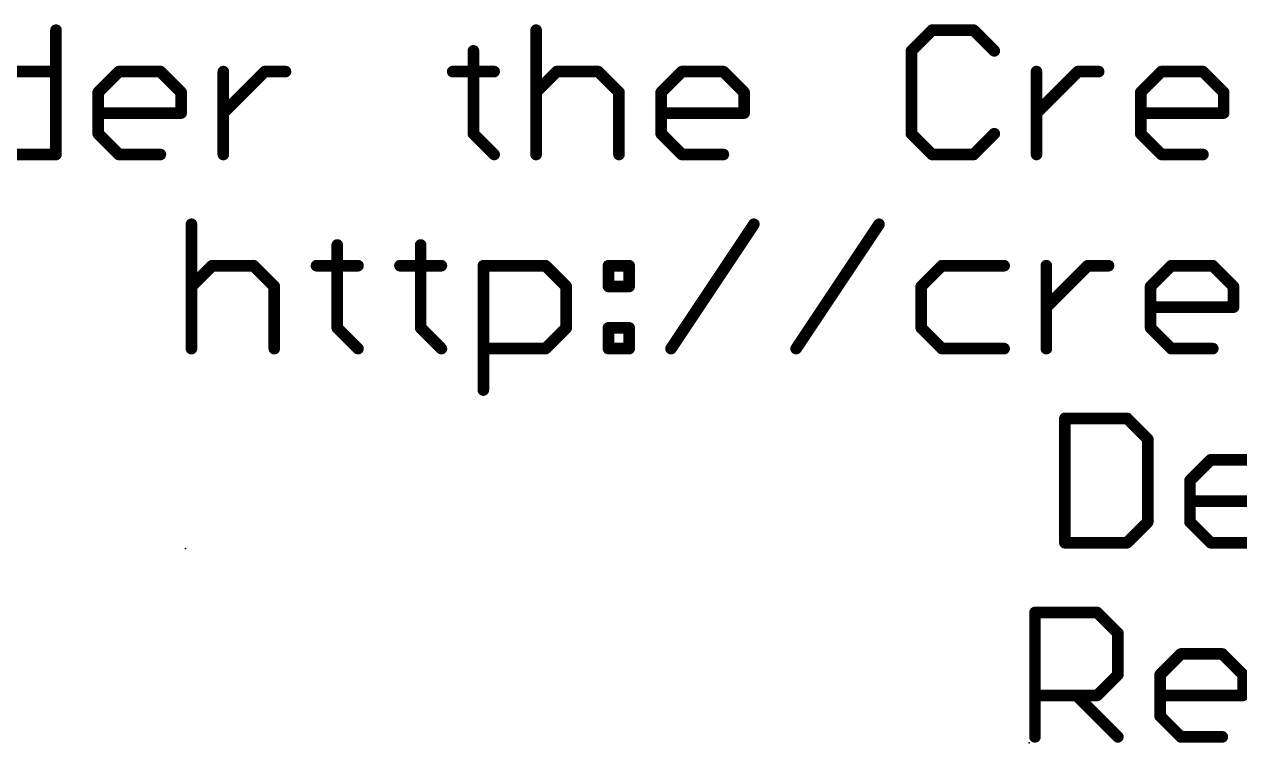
# Model space of a CAD drawing. Extents: x -17 to 90, y -12 to 22.
# Drawn here: x 0.82 to 16.72, y -11.43 to -2.03 of the extents above; entities that cross this region are included whole.
import ezdxf

# ---------------------------------------------------------------- set-up
doc = ezdxf.new("R2010")
doc.units = 0
doc.layers.add('23', color=53, linetype='CONTINUOUS')
doc.layers.add('51', color=53, linetype='CONTINUOUS')

msp = doc.modelspace()

# ---------------------------------------------------------------- linework, layer by layer
at = {"layer": '23'}
for p in [(2.9311, -8.89), (13.97, -11.43)]:
    msp.add_point(p, dxfattribs=at)
at = {"layer": '51', "const_width": 0.1524}
for points in [[(1.2349, -2.1068), (1.2349, -3.7338)], [(7.5175, -2.1068), (7.5175, -3.7338)], [(12.7001, -2.1068), (12.4289, -2.378)], [(13.2424, -2.1068), (12.7001, -2.1068)], [(13.5136, -2.378), (13.2424, -2.1068)], [(6.6972, -2.378), (6.6972, -3.4626)], [(12.4289, -2.378), (12.4289, -3.4626)], [(0.4214, -2.6491), (1.2349, -2.6491)], [(1.7874, -2.9203), (2.0586, -2.6491)], [(2.0586, -2.6491), (2.6009, -2.6491)], [(2.6009, -2.6491), (2.8721, -2.9203)], [(3.4246, -3.7338), (3.4246, -2.6491)], [(3.4246, -3.1915), (3.9669, -2.6491)], [(3.9669, -2.6491), (4.2381, -2.6491)], [(6.426, -2.6491), (6.9684, -2.6491)], [(7.5175, -2.9203), (7.7886, -2.6491)], [(7.7886, -2.6491), (8.331, -2.6491)], [(8.331, -2.6491), (8.6021, -2.9203)], [(9.1546, -2.9203), (9.4258, -2.6491)], [(9.4258, -2.6491), (9.9681, -2.6491)], [(9.9681, -2.6491), (10.2393, -2.9203)], [(14.0661, -3.7338), (14.0661, -2.6491)], [(14.0661, -3.1915), (14.6084, -2.6491)], [(14.6084, -2.6491), (14.8796, -2.6491)], [(15.4304, -2.9203), (15.7015, -2.6491)], [(15.7015, -2.6491), (16.2439, -2.6491)], [(16.2439, -2.6491), (16.515, -2.9203)], [(1.7874, -3.4626), (1.7874, -2.9203)], [(2.8721, -2.9203), (2.8721, -3.1915)], [(8.6021, -2.9203), (8.6021, -3.7338)], [(9.1546, -3.4626), (9.1546, -2.9203)], [(10.2393, -2.9203), (10.2393, -3.1915)], [(15.4304, -3.4626), (15.4304, -2.9203)], [(16.515, -2.9203), (16.515, -3.1915)], [(2.8721, -3.1915), (1.7874, -3.1915)], [(10.2393, -3.1915), (9.1546, -3.1915)], [(16.515, -3.1915), (15.4304, -3.1915)], [(2.0586, -3.7338), (1.7874, -3.4626)], [(6.6972, -3.4626), (6.9684, -3.7338)], [(9.4258, -3.7338), (9.1546, -3.4626)], [(12.4289, -3.4626), (12.7001, -3.7338)], [(13.2424, -3.7338), (13.5136, -3.4626)], [(15.7015, -3.7338), (15.4304, -3.4626)], [(1.2349, -3.7338), (0.4214, -3.7338)], [(2.6009, -3.7338), (2.0586, -3.7338)], [(9.9681, -3.7338), (9.4258, -3.7338)], [(12.7001, -3.7338), (13.2424, -3.7338)], [(16.2439, -3.7338), (15.7015, -3.7338)], [(3.0073, -4.6468), (3.0073, -6.2738)], [(9.283, -6.2738), (10.3677, -4.6468)], [(10.9202, -6.2738), (12.0048, -4.6468)], [(4.9156, -4.918), (4.9156, -6.0026)], [(6.007, -4.918), (6.007, -6.0026)], [(3.0073, -5.4603), (3.2784, -5.1891)], [(3.2784, -5.1891), (3.8208, -5.1891)], [(3.8208, -5.1891), (4.0919, -5.4603)], [(4.6444, -5.1891), (5.1867, -5.1891)], [(5.7359, -5.1891), (6.2782, -5.1891)], [(6.8273, -6.8161), (6.8273, -5.1891)], [(6.8273, -5.1891), (7.6408, -5.1891)], [(7.6408, -5.1891), (7.9119, -5.4603)], [(8.4644, -5.1891), (8.7356, -5.1891)], [(8.4644, -5.4603), (8.4644, -5.1891)], [(8.7356, -5.1891), (8.7356, -5.4603)], [(12.8285, -5.1891), (12.5573, -5.4603)], [(13.642, -5.1891), (12.8285, -5.1891)], [(14.1945, -6.2738), (14.1945, -5.1891)], [(14.1945, -5.7315), (14.7368, -5.1891)], [(14.7368, -5.1891), (15.008, -5.1891)], [(15.5588, -5.4603), (15.83, -5.1891)], [(15.83, -5.1891), (16.3723, -5.1891)], [(16.3723, -5.1891), (16.6434, -5.4603)], [(4.0919, -5.4603), (4.0919, -6.2738)], [(7.9119, -5.4603), (7.9119, -6.0026)], [(8.7356, -5.4603), (8.4644, -5.4603)], [(12.5573, -5.4603), (12.5573, -6.0026)], [(15.5588, -6.0026), (15.5588, -5.4603)], [(16.6434, -5.4603), (16.6434, -5.7315)], [(16.6434, -5.7315), (15.5588, -5.7315)], [(4.9156, -6.0026), (5.1867, -6.2738)], [(6.007, -6.0026), (6.2782, -6.2738)], [(7.9119, -6.0026), (7.6408, -6.2738)], [(8.4644, -6.0026), (8.7356, -6.0026)], [(8.4644, -6.2738), (8.4644, -6.0026)], [(8.7356, -6.0026), (8.7356, -6.2738)], [(12.5573, -6.0026), (12.8285, -6.2738)], [(15.83, -6.2738), (15.5588, -6.0026)], [(7.6408, -6.2738), (6.8273, -6.2738)], [(8.7356, -6.2738), (8.4644, -6.2738)], [(12.8285, -6.2738), (13.642, -6.2738)], [(16.3723, -6.2738), (15.83, -6.2738)], [(14.4373, -7.1868), (14.4373, -8.8138)], [(15.2508, -7.1868), (14.4373, -7.1868)], [(15.5219, -7.458), (15.2508, -7.1868)], [(15.5219, -8.5426), (15.5219, -7.458)], [(16.0744, -8.0003), (16.3456, -7.7291)], [(16.3456, -7.7291), (16.8879, -7.7291)], [(16.0744, -8.5426), (16.0744, -8.0003)], [(17.1591, -8.2715), (16.0744, -8.2715)], [(15.2508, -8.8138), (15.5219, -8.5426)], [(16.3456, -8.8138), (16.0744, -8.5426)], [(14.4373, -8.8138), (15.2508, -8.8138)], [(16.8879, -8.8138), (16.3456, -8.8138)], [(14.0462, -11.3538), (14.0462, -9.7268)], [(14.0462, -9.7268), (14.8597, -9.7268)], [(14.8597, -9.7268), (15.1309, -9.998)], [(15.1309, -9.998), (15.1309, -10.5403)], [(15.6834, -10.5403), (15.9545, -10.2691)], [(15.9545, -10.2691), (16.4969, -10.2691)], [(16.4969, -10.2691), (16.768, -10.5403)], [(15.1309, -10.5403), (14.8597, -10.8115)], [(15.6834, -11.0826), (15.6834, -10.5403)], [(16.768, -10.5403), (16.768, -10.8115)], [(14.8597, -10.8115), (14.0462, -10.8115)], [(14.5885, -10.8115), (15.1309, -11.3538)], [(16.768, -10.8115), (15.6834, -10.8115)], [(15.9545, -11.3538), (15.6834, -11.0826)], [(16.4969, -11.3538), (15.9545, -11.3538)]]:
    msp.add_lwpolyline(points, dxfattribs=at)
at = {"layer": '51', "const_width": 0.0762}
for points in [[(1.273, -2.1068, 1), (1.1968, -2.1068)], [(7.5556, -2.1068, 1), (7.4794, -2.1068)], [(12.7001, -2.0687, 1), (12.7001, -2.1449)], [(12.727, -2.1338, 1), (12.6731, -2.0799)], [(13.2694, -2.0799, 1), (13.2155, -2.1338)], [(13.2424, -2.1449, 1), (13.2424, -2.0687)], [(6.7353, -2.378, 1), (6.6591, -2.378)], [(12.467, -2.378, 1), (12.3908, -2.378)], [(12.402, -2.351, 1), (12.4559, -2.4049)], [(13.4866, -2.4049, 1), (13.5405, -2.351)], [(1.2349, -2.6872, 1), (1.2349, -2.611)], [(2.0586, -2.611, 1), (2.0586, -2.6872)], [(2.0855, -2.6761, 1), (2.0316, -2.6222)], [(2.6278, -2.6222, 1), (2.574, -2.6761)], [(2.6009, -2.6872, 1), (2.6009, -2.611)], [(3.4627, -2.6491, 1), (3.3865, -2.6491)], [(3.9669, -2.611, 1), (3.9669, -2.6872)], [(3.9938, -2.6761, 1), (3.94, -2.6222)], [(4.2381, -2.6872, 1), (4.2381, -2.611)], [(6.426, -2.611, 1), (6.426, -2.6872)], [(6.9684, -2.6872, 1), (6.9684, -2.611)], [(7.7886, -2.611, 1), (7.7886, -2.6872)], [(7.8156, -2.6761, 1), (7.7617, -2.6222)], [(8.3579, -2.6222, 1), (8.304, -2.6761)], [(8.331, -2.6872, 1), (8.331, -2.611)], [(9.4258, -2.611, 1), (9.4258, -2.6872)], [(9.4527, -2.6761, 1), (9.3988, -2.6222)], [(9.9951, -2.6222, 1), (9.9412, -2.6761)], [(9.9681, -2.6872, 1), (9.9681, -2.611)], [(14.1042, -2.6491, 1), (14.028, -2.6491)], [(14.6084, -2.611, 1), (14.6084, -2.6872)], [(14.6354, -2.6761, 1), (14.5815, -2.6222)], [(14.8796, -2.6872, 1), (14.8796, -2.611)], [(15.7015, -2.611, 1), (15.7015, -2.6872)], [(15.7285, -2.6761, 1), (15.6746, -2.6222)], [(16.2708, -2.6222, 1), (16.2169, -2.6761)], [(16.2439, -2.6872, 1), (16.2439, -2.611)], [(1.8255, -2.9203, 1), (1.7493, -2.9203)], [(1.7605, -2.8934, 1), (1.8144, -2.9472)], [(2.9102, -2.9203, 1), (2.834, -2.9203)], [(2.8451, -2.9472, 1), (2.899, -2.8934)], [(7.4905, -2.8934, 1), (7.5444, -2.9472)], [(8.6402, -2.9203, 1), (8.564, -2.9203)], [(8.5752, -2.9472, 1), (8.6291, -2.8934)], [(9.1927, -2.9203, 1), (9.1165, -2.9203)], [(9.1277, -2.8934, 1), (9.1816, -2.9472)], [(10.2774, -2.9203, 1), (10.2012, -2.9203)], [(10.2123, -2.9472, 1), (10.2662, -2.8934)], [(15.4685, -2.9203, 1), (15.3923, -2.9203)], [(15.4034, -2.8934, 1), (15.4573, -2.9472)], [(16.5531, -2.9203, 1), (16.4769, -2.9203)], [(16.4881, -2.9472, 1), (16.542, -2.8934)], [(1.7874, -3.1534, 1), (1.7874, -3.2296)], [(2.834, -3.1915, 1), (2.9102, -3.1915)], [(2.8721, -3.2296, 1), (2.8721, -3.1534)], [(3.3976, -3.1645, 1), (3.4515, -3.2184)], [(9.1546, -3.1534, 1), (9.1546, -3.2296)], [(10.2012, -3.1915, 1), (10.2774, -3.1915)], [(10.2393, -3.2296, 1), (10.2393, -3.1534)], [(14.0391, -3.1645, 1), (14.093, -3.2184)], [(15.4304, -3.1534, 1), (15.4304, -3.2296)], [(16.4769, -3.1915, 1), (16.5531, -3.1915)], [(16.515, -3.2296, 1), (16.515, -3.1534)], [(1.8144, -3.4357, 1), (1.7605, -3.4896)], [(1.7493, -3.4626, 1), (1.8255, -3.4626)], [(6.7241, -3.4357, 1), (6.6702, -3.4896)], [(6.6591, -3.4626, 1), (6.7353, -3.4626)], [(9.1816, -3.4357, 1), (9.1277, -3.4896)], [(9.1165, -3.4626, 1), (9.1927, -3.4626)], [(12.4559, -3.4357, 1), (12.402, -3.4896)], [(12.3908, -3.4626, 1), (12.467, -3.4626)], [(13.5405, -3.4896, 1), (13.4866, -3.4357)], [(15.4573, -3.4357, 1), (15.4034, -3.4896)], [(15.3923, -3.4626, 1), (15.4685, -3.4626)], [(1.2349, -3.7719, 1), (1.2349, -3.6957)], [(2.0586, -3.6957, 1), (2.0586, -3.7719)], [(2.6009, -3.7719, 1), (2.6009, -3.6957)], [(9.4258, -3.6957, 1), (9.4258, -3.7719)], [(9.9681, -3.7719, 1), (9.9681, -3.6957)], [(12.7001, -3.6957, 1), (12.7001, -3.7719)], [(13.2424, -3.7719, 1), (13.2424, -3.6957)], [(15.7015, -3.6957, 1), (15.7015, -3.7719)], [(16.2439, -3.7719, 1), (16.2439, -3.6957)], [(1.1968, -3.7338, 1), (1.273, -3.7338)], [(2.0316, -3.7607, 1), (2.0855, -3.7069)], [(3.3865, -3.7338, 1), (3.4627, -3.7338)], [(6.9414, -3.7607, 1), (6.9953, -3.7069)], [(7.4794, -3.7338, 1), (7.5556, -3.7338)], [(8.564, -3.7338, 1), (8.6402, -3.7338)], [(9.3988, -3.7607, 1), (9.4527, -3.7069)], [(12.6731, -3.7607, 1), (12.727, -3.7069)], [(13.2155, -3.7069, 1), (13.2694, -3.7607)], [(14.028, -3.7338, 1), (14.1042, -3.7338)], [(15.6746, -3.7607, 1), (15.7285, -3.7069)], [(3.0454, -4.6468, 1), (2.9692, -4.6468)], [(10.3994, -4.6679, 1), (10.336, -4.6257)], [(12.0365, -4.6679, 1), (11.9731, -4.6257)], [(4.9537, -4.918, 1), (4.8775, -4.918)], [(6.0451, -4.918, 1), (5.9689, -4.918)], [(3.2784, -5.151, 1), (3.2784, -5.2272)], [(3.3054, -5.2161, 1), (3.2515, -5.1622)], [(3.8477, -5.1622, 1), (3.7938, -5.2161)], [(3.8208, -5.2272, 1), (3.8208, -5.151)], [(4.6444, -5.151, 1), (4.6444, -5.2272)], [(5.1867, -5.2272, 1), (5.1867, -5.151)], [(5.7359, -5.151, 1), (5.7359, -5.2272)], [(6.2782, -5.2272, 1), (6.2782, -5.151)], [(6.8654, -5.1891, 1), (6.7892, -5.1891)], [(6.8273, -5.151, 1), (6.8273, -5.2272)], [(7.6677, -5.1622, 1), (7.6138, -5.2161)], [(7.6408, -5.2272, 1), (7.6408, -5.151)], [(8.4644, -5.151, 1), (8.4644, -5.2272)], [(8.5025, -5.1891, 1), (8.4263, -5.1891)], [(8.7737, -5.1891, 1), (8.6975, -5.1891)], [(8.7356, -5.2272, 1), (8.7356, -5.151)], [(12.8285, -5.151, 1), (12.8285, -5.2272)], [(12.8554, -5.2161, 1), (12.8016, -5.1622)], [(13.642, -5.2272, 1), (13.642, -5.151)], [(14.2326, -5.1891, 1), (14.1564, -5.1891)], [(14.7368, -5.151, 1), (14.7368, -5.2272)], [(14.7638, -5.2161, 1), (14.7099, -5.1622)], [(15.008, -5.2272, 1), (15.008, -5.151)], [(15.83, -5.151, 1), (15.83, -5.2272)], [(15.8569, -5.2161, 1), (15.803, -5.1622)], [(16.3992, -5.1622, 1), (16.3453, -5.2161)], [(16.3723, -5.2272, 1), (16.3723, -5.151)], [(2.9803, -5.4334, 1), (3.0342, -5.4872)], [(4.13, -5.4603, 1), (4.0538, -5.4603)], [(4.065, -5.4872, 1), (4.1189, -5.4334)], [(7.95, -5.4603, 1), (7.8738, -5.4603)], [(7.885, -5.4872, 1), (7.9389, -5.4334)], [(8.4644, -5.4222, 1), (8.4644, -5.4984)], [(8.7356, -5.4984, 1), (8.7356, -5.4222)], [(12.5954, -5.4603, 1), (12.5192, -5.4603)], [(12.5304, -5.4334, 1), (12.5843, -5.4872)], [(15.5969, -5.4603, 1), (15.5207, -5.4603)], [(15.5318, -5.4334, 1), (15.5857, -5.4872)], [(16.6815, -5.4603, 1), (16.6053, -5.4603)], [(16.6165, -5.4872, 1), (16.6704, -5.4334)], [(8.4263, -5.4603, 1), (8.5025, -5.4603)], [(8.6975, -5.4603, 1), (8.7737, -5.4603)], [(14.1675, -5.7045, 1), (14.2214, -5.7584)], [(15.5588, -5.6934, 1), (15.5588, -5.7696)], [(16.6053, -5.7315, 1), (16.6815, -5.7315)], [(16.6434, -5.7696, 1), (16.6434, -5.6934)], [(4.9425, -5.9757, 1), (4.8886, -6.0296)], [(4.8775, -6.0026, 1), (4.9537, -6.0026)], [(6.034, -5.9757, 1), (5.9801, -6.0296)], [(5.9689, -6.0026, 1), (6.0451, -6.0026)], [(7.8738, -6.0026, 1), (7.95, -6.0026)], [(7.9389, -6.0296, 1), (7.885, -5.9757)], [(8.4644, -5.9645, 1), (8.4644, -6.0407)], [(8.5025, -6.0026, 1), (8.4263, -6.0026)], [(8.7737, -6.0026, 1), (8.6975, -6.0026)], [(8.7356, -6.0407, 1), (8.7356, -5.9645)], [(12.5843, -5.9757, 1), (12.5304, -6.0296)], [(12.5192, -6.0026, 1), (12.5954, -6.0026)], [(15.5857, -5.9757, 1), (15.5318, -6.0296)], [(15.5207, -6.0026, 1), (15.5969, -6.0026)], [(6.8273, -6.2357, 1), (6.8273, -6.3119)], [(7.6408, -6.3119, 1), (7.6408, -6.2357)], [(8.4644, -6.2357, 1), (8.4644, -6.3119)], [(8.7356, -6.3119, 1), (8.7356, -6.2357)], [(12.8285, -6.2357, 1), (12.8285, -6.3119)], [(13.642, -6.3119, 1), (13.642, -6.2357)], [(15.83, -6.2357, 1), (15.83, -6.3119)], [(16.3723, -6.3119, 1), (16.3723, -6.2357)], [(2.9692, -6.2738, 1), (3.0454, -6.2738)], [(4.0538, -6.2738, 1), (4.13, -6.2738)], [(5.1598, -6.3007, 1), (5.2137, -6.2469)], [(6.2512, -6.3007, 1), (6.3051, -6.2469)], [(7.6138, -6.2469, 1), (7.6677, -6.3007)], [(8.4263, -6.2738, 1), (8.5025, -6.2738)], [(8.6975, -6.2738, 1), (8.7737, -6.2738)], [(9.2513, -6.2527, 1), (9.3147, -6.2949)], [(10.8885, -6.2527, 1), (10.9519, -6.2949)], [(12.8016, -6.3007, 1), (12.8554, -6.2469)], [(14.1564, -6.2738, 1), (14.2326, -6.2738)], [(15.803, -6.3007, 1), (15.8569, -6.2469)], [(6.7892, -6.8161, 1), (6.8654, -6.8161)], [(14.4754, -7.1868, 1), (14.3992, -7.1868)], [(14.4373, -7.1487, 1), (14.4373, -7.2249)], [(15.2777, -7.1599, 1), (15.2238, -7.2138)], [(15.2508, -7.2249, 1), (15.2508, -7.1487)], [(15.56, -7.458, 1), (15.4838, -7.458)], [(15.495, -7.4849, 1), (15.5489, -7.431)], [(16.3456, -7.691, 1), (16.3456, -7.7672)], [(16.3725, -7.7561, 1), (16.3186, -7.7022)], [(16.1125, -8.0003, 1), (16.0363, -8.0003)], [(16.0475, -7.9734, 1), (16.1014, -8.0272)], [(16.0744, -8.2334, 1), (16.0744, -8.3096)], [(15.4838, -8.5426, 1), (15.56, -8.5426)], [(15.5489, -8.5696, 1), (15.495, -8.5157)], [(16.1014, -8.5157, 1), (16.0475, -8.5696)], [(16.0363, -8.5426, 1), (16.1125, -8.5426)], [(14.4373, -8.7757, 1), (14.4373, -8.8519)], [(15.2508, -8.8519, 1), (15.2508, -8.7757)], [(16.3456, -8.7757, 1), (16.3456, -8.8519)], [(14.3992, -8.8138, 1), (14.4754, -8.8138)], [(15.2238, -8.7869, 1), (15.2777, -8.8407)], [(16.3186, -8.8407, 1), (16.3725, -8.7869)], [(14.0843, -9.7268, 1), (14.0081, -9.7268)], [(14.0462, -9.6887, 1), (14.0462, -9.7649)], [(14.8866, -9.6999, 1), (14.8328, -9.7538)], [(14.8597, -9.7649, 1), (14.8597, -9.6887)], [(15.169, -9.998, 1), (15.0928, -9.998)], [(15.1039, -10.0249, 1), (15.1578, -9.971)], [(15.9545, -10.231, 1), (15.9545, -10.3072)], [(15.9815, -10.2961, 1), (15.9276, -10.2422)], [(16.5238, -10.2422, 1), (16.4699, -10.2961)], [(16.4969, -10.3072, 1), (16.4969, -10.231)], [(15.1578, -10.5672, 1), (15.1039, -10.5134)], [(15.7215, -10.5403, 1), (15.6453, -10.5403)], [(15.6564, -10.5134, 1), (15.7103, -10.5672)], [(16.8061, -10.5403, 1), (16.7299, -10.5403)], [(16.7411, -10.5672, 1), (16.795, -10.5134)], [(15.0928, -10.5403, 1), (15.169, -10.5403)], [(14.0462, -10.7734, 1), (14.0462, -10.8496)], [(14.6155, -10.7845, 1), (14.5616, -10.8384)], [(14.8328, -10.7845, 1), (14.8866, -10.8384)], [(14.8597, -10.8496, 1), (14.8597, -10.7734)], [(15.6834, -10.7734, 1), (15.6834, -10.8496)], [(16.7299, -10.8115, 1), (16.8061, -10.8115)], [(15.7103, -11.0557, 1), (15.6564, -11.1096)], [(15.6453, -11.0826, 1), (15.7215, -11.0826)], [(15.1039, -11.3807, 1), (15.1578, -11.3269)], [(15.9545, -11.3157, 1), (15.9545, -11.3919)], [(15.9276, -11.3807, 1), (15.9815, -11.3269)], [(16.4969, -11.3919, 1), (16.4969, -11.3157)], [(14.0081, -11.3538, 1), (14.0843, -11.3538)]]:
    msp.add_lwpolyline(points, format="xyb", dxfattribs=at)

doc.saveas('drawing.dxf')
